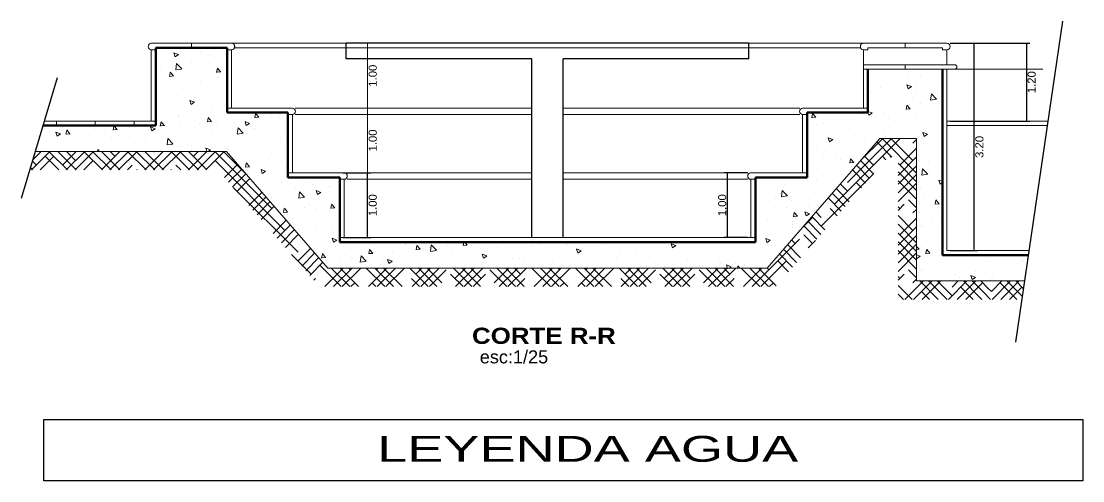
# Model space of a CAD drawing. Header units: millimetres. Extents: x 300 to 403, y 95 to 158.
# Drawn here: x 352.78 to 369.17, y 134.98 to 142.08 of the extents above; entities that cross this region are included whole.
import ezdxf

# ---------------------------------------------------------------- set-up
doc = ezdxf.new("R2010")
doc.units = ezdxf.units.MM
doc.linetypes.add('CENTER2', pattern=[1.125, 0.75, -0.125, 0.125, -0.125])
doc.layers.get('0').update_dxf_attribs({"lineweight": 15})
doc.layers.get('DEFPOINTS').update_dxf_attribs({"lineweight": 15})
for name, color, linetype in [('001', 1, 'Continuous'), ('004', 4, 'Continuous'), ('LINEACORTE', 5, 'CENTER2'), ('TRAZO05', 5, 'Continuous')]:
    doc.layers.add(name, color=color, linetype=linetype)
for name, color, linetype, lineweight in [('01', 1, 'Continuous', 15), ('02', 2, 'Continuous', 15), ('08', 140, 'Continuous', 70), ('a', 1, 'Continuous', 15), ('TEXTO', 3, 'Continuous', 15)]:
    doc.layers.add(name, color=color, linetype=linetype, lineweight=lineweight)
doc.styles.add('ARIAL', font='arial.ttf')
doc.styles.add('F-1', font='arial.ttf', dxfattribs={"height": 0.3})
doc.dimstyles.new('ISO-25', dxfattribs={"dimtxt": 0.125, "dimasz": 0.015, "dimexe": 0.05, "dimexo": 0.05, "dimgap": 0.015, "dimtad": 2, "dimzin": 4, "dimdsep": 46, "dimtxsty": 'ARIAL', "dimblk": 'DOT', "dimcen": 2.5, "dimclrd": 1, "dimclre": 1, "dimclrt": 3, "dimadec": 0, "dimazin": 0, "dimtfac": 1, "dimtmove": 0, "dimatfit": 3, "dimldrblk": 'DOT', "dimfxl": 1, "dimarcsym": 0})

# ---------------------------------------------------------------- blocks, each defined once
blk = doc.blocks.new('_DOT')
at = {"color": 0, "linetype": 'ByBlock'}
blk.add_line((-0.5, 0), (-1, 0), dxfattribs=at)
at = {"color": 0, "linetype": 'ByBlock', "const_width": 0.5}
blk.add_lwpolyline([(-0.25, 0, 1), (0.25, 0, 1)], format="xyb", close=True, dxfattribs=at)
blk = doc.blocks.new('*D88')
at = {"layer": '01', "color": 1, "lineweight": -2, "transparency": 16777216}
for p, q in [((367.125, 141.735), (367.547, 141.735)), ((367.497, 138.55), (367.497, 141.72)), ((367.125, 138.535), (367.547, 138.535))]:
    blk.add_line(p, q, dxfattribs=at)
at = {"layer": 'DEFPOINTS', "color": 0, "transparency": 16777216}
for p in [(367.075, 141.735), (367.497, 141.735), (367.075, 138.535)]:
    blk.add_point(p, dxfattribs=at)
at = {"layer": '01', "color": 1, "lineweight": -2, "transparency": 16777216, "xscale": 0.015, "yscale": 0.015, "zscale": 0.015}
for p, rotation in [((367.497, 141.735), 90), ((367.497, 138.535), 270)]:
    blk.add_blockref('_DOT', p, dxfattribs=dict(at, rotation=rotation))
at = {"layer": '01', "color": 3, "transparency": 16777216, "insert": (367.576, 140.135), "char_height": 0.125, "attachment_point": 5, "rotation": 90, "style": 'ARIAL'}
blk.add_mtext('3.20', dxfattribs=at)
blk = doc.blocks.new('*D89')
at = {"layer": '01', "color": 1, "lineweight": -2, "transparency": 16777216}
for p, q in [((367.125, 141.735), (368.354, 141.735)), ((368.304, 141.72), (368.304, 140.55)), ((367.125, 140.535), (368.354, 140.535))]:
    blk.add_line(p, q, dxfattribs=at)
at = {"layer": 'DEFPOINTS', "color": 0, "transparency": 16777216}
for p in [(367.075, 141.735), (367.075, 140.535), (368.304, 140.535)]:
    blk.add_point(p, dxfattribs=at)
at = {"layer": '01', "color": 1, "lineweight": -2, "transparency": 16777216, "xscale": 0.015, "yscale": 0.015, "zscale": 0.015}
for p, rotation in [((368.304, 141.735), 90), ((368.304, 140.535), 270)]:
    blk.add_blockref('_DOT', p, dxfattribs=dict(at, rotation=rotation))
at = {"layer": '01', "color": 3, "transparency": 16777216, "insert": (368.383, 141.135), "char_height": 0.125, "attachment_point": 5, "rotation": 90, "style": 'ARIAL'}
blk.add_mtext('1.20', dxfattribs=at)
blk = doc.blocks.new('*D90')
at = {"layer": '01', "color": 1, "lineweight": -2, "transparency": 16777216}
for p, q in [((363.995, 139.735), (363.633, 139.735)), ((363.683, 138.75), (363.683, 139.72)), ((363.995, 138.735), (363.633, 138.735))]:
    blk.add_line(p, q, dxfattribs=at)
at = {"layer": 'DEFPOINTS', "color": 0, "transparency": 16777216}
for p in [(363.683, 139.735), (364.045, 139.735), (364.045, 138.735)]:
    blk.add_point(p, dxfattribs=at)
at = {"layer": '01', "color": 1, "lineweight": -2, "transparency": 16777216, "xscale": 0.015, "yscale": 0.015, "zscale": 0.015}
for p, rotation in [((363.683, 139.735), 90), ((363.683, 138.735), 270)]:
    blk.add_blockref('_DOT', p, dxfattribs=dict(at, rotation=rotation))
at = {"layer": '01', "color": 3, "transparency": 16777216, "insert": (363.604, 139.235), "char_height": 0.125, "attachment_point": 5, "rotation": 90, "style": 'ARIAL'}
blk.add_mtext('1.00', dxfattribs=at)
blk = doc.blocks.new('*D91')
at = {"layer": '01', "color": 1, "lineweight": -2, "transparency": 16777216}
for p, q in [((357.745, 139.735), (358.177, 139.735)), ((358.127, 138.75), (358.127, 139.72)), ((357.745, 138.735), (358.177, 138.735))]:
    blk.add_line(p, q, dxfattribs=at)
at = {"layer": 'DEFPOINTS', "color": 0, "transparency": 16777216}
for p in [(357.695, 139.735), (358.127, 139.735), (357.695, 138.735)]:
    blk.add_point(p, dxfattribs=at)
at = {"layer": '01', "color": 1, "lineweight": -2, "transparency": 16777216, "xscale": 0.015, "yscale": 0.015, "zscale": 0.015}
for p, rotation in [((358.127, 139.735), 90), ((358.127, 138.735), 270)]:
    blk.add_blockref('_DOT', p, dxfattribs=dict(at, rotation=rotation))
at = {"layer": '01', "color": 3, "transparency": 16777216, "insert": (358.206, 139.235), "char_height": 0.125, "attachment_point": 5, "rotation": 90, "style": 'ARIAL'}
blk.add_mtext('1.00', dxfattribs=at)
blk = doc.blocks.new('*D92')
at = {"layer": '01', "color": 1, "transparency": 16777216}
for p, q in [((357.015, 140.735), (358.177, 140.735)), ((358.127, 139.75), (358.127, 140.72)), ((357.745, 139.735), (358.177, 139.735))]:
    blk.add_line(p, q, dxfattribs=at)
at = {"layer": 'DEFPOINTS', "color": 0, "transparency": 16777216}
for p in [(356.965, 140.735), (358.127, 140.735), (357.695, 139.735)]:
    blk.add_point(p, dxfattribs=at)
at = {"layer": '01', "color": 1, "transparency": 16777216, "xscale": 0.015, "yscale": 0.015, "zscale": 0.015}
for p, rotation in [((358.127, 140.735), 90), ((358.127, 139.735), 270)]:
    blk.add_blockref('_DOT', p, dxfattribs=dict(at, rotation=rotation))
at = {"layer": '01', "color": 3, "transparency": 16777216, "insert": (358.206, 140.235), "char_height": 0.125, "attachment_point": 5, "rotation": 90, "style": 'ARIAL'}
blk.add_mtext('1.00', dxfattribs=at)
blk = doc.blocks.new('*D93')
at = {"layer": '01', "color": 1, "transparency": 16777216}
for p, q in [((357.015, 141.735), (358.177, 141.735)), ((358.127, 140.75), (358.127, 141.72)), ((357.015, 140.735), (358.177, 140.735))]:
    blk.add_line(p, q, dxfattribs=at)
at = {"layer": 'DEFPOINTS', "color": 0, "transparency": 16777216}
for p in [(356.965, 141.735), (358.127, 141.735), (356.965, 140.735)]:
    blk.add_point(p, dxfattribs=at)
at = {"layer": '01', "color": 1, "transparency": 16777216, "xscale": 0.015, "yscale": 0.015, "zscale": 0.015}
for p, rotation in [((358.127, 141.735), 90), ((358.127, 140.735), 270)]:
    blk.add_blockref('_DOT', p, dxfattribs=dict(at, rotation=rotation))
at = {"layer": '01', "color": 3, "transparency": 16777216, "insert": (358.206, 141.235), "char_height": 0.125, "attachment_point": 5, "rotation": 90, "style": 'ARIAL'}
blk.add_mtext('1.00', dxfattribs=at)

msp = doc.modelspace()

# ---------------------------------------------------------------- linework, layer by layer
at = {"layer": '001'}
for p, q in [((368.858, 142.076), (368.131, 137.118)), ((353.334, 141.202), (352.776, 139.34))]:
    msp.add_line(p, q, dxfattribs=at)
at = {"layer": '004'}
for p, q in [((364.015, 141.735), (357.795, 141.735)), ((357.795, 141.495), (357.795, 141.735)), ((364.015, 141.495), (364.015, 141.735)), ((360.665, 141.495), (357.795, 141.495)), ((360.665, 138.735), (360.665, 141.495)), ((361.145, 138.735), (361.145, 141.495)), ((364.015, 141.495), (361.145, 141.495))]:
    msp.add_line(p, q, dxfattribs=at)
at = {"layer": '01'}
for p, q in [((357.795, 141.735), (355.985, 141.735)), ((356.069, 141.665), (365.741, 141.665)), ((364.015, 141.735), (365.785, 141.735)), ((365.785, 141.335), (368.558, 141.335)), ((360.665, 140.735), (357.009, 140.735)), ((364.801, 140.735), (361.145, 140.735)), ((360.665, 140.635), (357.009, 140.635)), ((364.801, 140.635), (361.145, 140.635)), ((368.632, 140.535), (367.075, 140.535)), ((368.622, 140.465), (367.075, 140.465)), ((365.336, 139.25), (366.351, 140.265)), ((365.538, 139.586), (366.217, 140.265)), ((365.74, 139.923), (366.082, 140.265)), ((366.223, 139.979), (365.99, 140.212)), ((366.605, 139.732), (366.072, 140.265)), ((366.548, 139.923), (366.206, 140.265)), ((366.346, 140.26), (366.341, 140.265)), ((366.548, 140.193), (366.605, 140.249)), ((352.934, 139.779), (353.22, 140.065)), ((352.954, 139.934), (353.085, 140.065)), ((353.491, 139.779), (353.205, 140.065)), ((353.626, 139.779), (353.34, 140.065)), ((353.415, 139.856), (353.624, 140.065)), ((353.473, 139.779), (353.759, 140.065)), ((353.617, 139.923), (353.475, 140.065)), ((353.607, 139.779), (353.893, 140.065)), ((354.03, 139.779), (353.751, 140.058)), ((354.165, 139.779), (353.879, 140.065)), ((354.3, 139.779), (354.014, 140.065)), ((354.021, 139.788), (354.297, 140.065)), ((354.146, 139.779), (354.432, 140.065)), ((354.223, 139.99), (354.148, 140.065)), ((354.281, 139.779), (354.567, 140.065)), ((354.704, 139.779), (354.418, 140.065)), ((354.838, 139.779), (354.552, 140.065)), ((354.685, 139.779), (354.971, 140.065)), ((354.973, 139.779), (354.687, 140.065)), ((354.82, 139.779), (355.106, 140.065)), ((354.829, 140.058), (354.822, 140.065)), ((354.829, 140.058), (354.836, 140.065)), ((354.955, 139.779), (355.24, 140.065)), ((355.377, 139.779), (355.091, 140.065)), ((355.512, 139.779), (355.226, 140.065)), ((355.359, 139.779), (355.644, 140.065)), ((355.637, 139.788), (355.361, 140.065)), ((355.435, 139.99), (355.51, 140.065)), ((355.493, 139.779), (355.779, 140.065)), ((355.628, 139.779), (355.907, 140.058)), ((356.648, 139.182), (355.765, 140.065)), ((356.262, 139.703), (355.9, 140.065)), ((366.346, 139.856), (366.605, 140.114)), ((353.011, 139.856), (352.949, 139.917)), ((353.069, 139.779), (353.28, 139.99)), ((353.357, 139.779), (353.145, 139.99)), ((353.742, 139.779), (353.886, 139.923)), ((356.85, 138.845), (355.772, 139.923)), ((355.917, 139.664), (356.119, 139.866)), ((356.041, 139.923), (356.057, 139.938)), ((365.942, 139.721), (365.74, 139.923)), ((365.942, 139.856), (365.802, 139.995)), ((366.13, 139.937), (366.077, 139.99)), ((366.2, 139.979), (366.212, 139.99)), ((366.319, 139.694), (366.605, 139.98)), ((366.605, 139.597), (366.319, 139.883)), ((352.952, 139.779), (352.918, 139.813)), ((354.416, 139.779), (354.492, 139.856)), ((354.569, 139.779), (354.56, 139.788)), ((355.089, 139.779), (355.098, 139.788)), ((355.242, 139.779), (355.166, 139.856)), ((355.979, 139.592), (356.182, 139.794)), ((356.042, 139.52), (356.245, 139.722)), ((357.809, 139.735), (360.665, 139.735)), ((361.145, 139.735), (364.001, 139.735)), ((365.134, 138.913), (365.946, 139.725)), ((365.817, 139.577), (365.614, 139.779)), ((365.88, 139.649), (365.677, 139.851)), ((366.319, 139.559), (366.605, 139.845)), ((366.605, 139.463), (366.319, 139.748)), ((366.319, 139.424), (366.605, 139.71)), ((356.105, 139.448), (356.307, 139.65)), ((357.809, 139.635), (360.665, 139.635)), ((361.145, 139.635), (364.001, 139.635)), ((365.538, 139.452), (365.426, 139.563)), ((365.754, 139.505), (365.673, 139.586)), ((366.605, 139.328), (366.319, 139.614)), ((366.319, 139.29), (366.605, 139.576)), ((357.052, 138.509), (356.052, 139.509)), ((356.293, 139.232), (356.495, 139.434)), ((365.504, 139.217), (365.301, 139.419)), ((365.566, 139.289), (365.364, 139.491)), ((356.355, 139.16), (356.558, 139.362)), ((356.418, 139.088), (356.621, 139.29)), ((356.481, 139.015), (356.683, 139.218)), ((365.441, 139.145), (365.238, 139.347)), ((366.319, 139.155), (366.414, 139.25)), ((366.346, 139.182), (366.319, 139.21)), ((366.605, 139.193), (366.481, 139.317)), ((364.835, 138.883), (364.999, 139.048)), ((365.19, 138.856), (364.988, 139.059)), ((365.134, 139.048), (365.05, 139.131)), ((365.378, 139.072), (365.269, 139.182)), ((366.548, 138.845), (366.319, 139.075)), ((366.548, 139.115), (366.605, 139.171)), ((356.669, 138.799), (356.871, 139.002)), ((356.731, 138.727), (356.934, 138.93)), ((365.065, 138.712), (364.862, 138.915)), ((365.128, 138.784), (364.925, 138.987)), ((366.605, 138.654), (366.319, 138.94)), ((366.319, 138.616), (366.605, 138.902)), ((366.346, 138.778), (366.605, 139.037)), ((356.794, 138.655), (356.997, 138.858)), ((356.857, 138.583), (357.059, 138.786)), ((364.066, 137.979), (364.797, 138.711)), ((365.002, 138.64), (364.865, 138.778)), ((366.605, 138.52), (366.319, 138.805)), ((366.319, 138.481), (366.605, 138.767)), ((357.052, 138.374), (357.247, 138.57)), ((364.752, 138.352), (364.549, 138.555)), ((364.814, 138.424), (364.612, 138.627)), ((364.73, 138.643), (364.674, 138.699)), ((364.932, 138.576), (365.045, 138.689)), ((366.605, 138.385), (366.319, 138.671)), ((366.319, 138.347), (366.605, 138.633)), ((357.254, 138.172), (356.953, 138.473)), ((357.108, 138.295), (357.31, 138.498)), ((357.17, 138.223), (357.373, 138.426)), ((364.689, 138.28), (364.486, 138.483)), ((366.605, 138.25), (366.319, 138.536)), ((366.319, 138.212), (366.605, 138.498)), ((357.233, 138.151), (357.435, 138.354)), ((357.716, 137.979), (357.388, 138.307)), ((357.465, 137.979), (357.751, 138.265)), ((357.851, 137.979), (357.565, 138.265)), ((357.6, 137.979), (357.886, 138.265)), ((357.985, 137.979), (357.7, 138.265)), ((357.734, 137.979), (358.02, 138.265)), ((357.86, 138.239), (357.834, 138.265)), ((358.39, 137.979), (358.104, 138.265)), ((358.139, 137.979), (358.424, 138.265)), ((358.524, 137.979), (358.238, 138.265)), ((358.264, 138.239), (358.29, 138.265)), ((358.273, 137.979), (358.559, 138.265)), ((358.659, 137.979), (358.373, 138.265)), ((358.408, 137.979), (358.694, 138.265)), ((359.063, 137.979), (358.777, 138.265)), ((358.812, 137.979), (359.098, 138.265)), ((358.87, 138.172), (358.963, 138.265)), ((359.198, 137.979), (358.912, 138.265)), ((358.947, 137.979), (359.233, 138.265)), ((359.274, 138.037), (359.047, 138.265)), ((359.081, 137.979), (359.342, 138.239)), ((359.737, 137.979), (359.451, 138.265)), ((359.476, 138.105), (359.637, 138.265)), ((359.486, 137.979), (359.771, 138.265)), ((359.871, 137.979), (359.585, 138.265)), ((359.62, 137.979), (359.906, 138.265)), ((359.88, 138.105), (359.72, 138.265)), ((360.275, 137.979), (360.015, 138.239)), ((360.083, 138.037), (360.31, 138.265)), ((360.41, 137.979), (360.124, 138.265)), ((360.159, 137.979), (360.445, 138.265)), ((360.545, 137.979), (360.259, 138.265)), ((360.294, 137.979), (360.58, 138.265)), ((360.487, 138.172), (360.394, 138.265)), ((360.949, 137.979), (360.663, 138.265)), ((360.698, 137.979), (360.984, 138.265)), ((361.084, 137.979), (360.798, 138.265)), ((360.833, 137.979), (361.118, 138.265)), ((361.218, 137.979), (360.932, 138.265)), ((360.967, 137.979), (361.253, 138.265)), ((361.093, 138.239), (361.067, 138.265)), ((361.622, 137.979), (361.337, 138.265)), ((361.371, 137.979), (361.657, 138.265)), ((361.757, 137.979), (361.471, 138.265)), ((361.497, 138.239), (361.523, 138.265)), ((361.506, 137.979), (361.792, 138.265)), ((361.892, 137.979), (361.606, 138.265)), ((361.641, 137.979), (361.927, 138.265)), ((362.296, 137.979), (362.01, 138.265)), ((362.045, 137.979), (362.331, 138.265)), ((362.103, 138.172), (362.196, 138.265)), ((362.431, 137.979), (362.145, 138.265)), ((362.18, 137.979), (362.466, 138.265)), ((362.507, 138.037), (362.279, 138.265)), ((362.314, 137.979), (362.575, 138.239)), ((362.969, 137.979), (362.684, 138.265)), ((362.709, 138.105), (362.87, 138.265)), ((362.718, 137.979), (363.004, 138.265)), ((363.104, 137.979), (362.818, 138.265)), ((362.853, 137.979), (363.139, 138.265)), ((363.113, 138.105), (362.953, 138.265)), ((363.508, 137.979), (363.248, 138.239)), ((363.52, 138.102), (363.357, 138.265)), ((363.461, 138.182), (363.543, 138.265)), ((363.778, 137.979), (363.492, 138.265)), ((363.518, 138.105), (363.678, 138.265)), ((363.578, 138.03), (363.813, 138.265)), ((363.72, 138.172), (363.627, 138.265)), ((364.182, 137.979), (363.896, 138.265)), ((363.931, 137.979), (364.217, 138.265)), ((364.316, 137.979), (364.031, 138.265)), ((364.438, 137.992), (364.165, 138.265)), ((364.2, 137.979), (364.595, 138.374)), ((364.326, 138.239), (364.298, 138.267)), ((364.626, 138.208), (364.46, 138.374)), ((366.605, 138.115), (366.481, 138.239)), ((357.296, 138.079), (357.321, 138.105)), ((358.928, 137.979), (358.803, 138.105)), ((359.602, 137.979), (359.409, 138.172)), ((359.755, 137.979), (359.948, 138.172)), ((360.429, 137.979), (360.554, 138.105)), ((362.161, 137.979), (362.036, 138.105)), ((362.835, 137.979), (362.642, 138.172)), ((362.988, 137.979), (363.181, 138.172)), ((363.315, 138.037), (363.461, 138.182)), ((363.392, 137.979), (363.518, 138.105)), ((363.643, 137.979), (363.52, 138.102)), ((363.661, 137.979), (363.787, 138.105)), ((366.319, 138.077), (366.414, 138.172)), ((366.346, 138.105), (366.319, 138.132)), ((366.425, 137.779), (366.711, 138.065)), ((366.548, 138.037), (366.605, 138.094)), ((366.56, 137.779), (366.845, 138.065)), ((366.941, 137.779), (366.655, 138.065)), ((366.694, 137.779), (366.98, 138.065)), ((367.076, 137.779), (366.79, 138.065)), ((367.154, 137.835), (366.925, 138.065)), ((367.098, 137.779), (367.384, 138.065)), ((367.154, 137.97), (367.25, 138.065)), ((367.233, 137.779), (367.519, 138.065)), ((367.576, 137.817), (367.329, 138.065)), ((367.643, 137.885), (367.464, 138.065)), ((367.708, 137.955), (367.598, 138.065)), ((367.761, 137.903), (367.923, 138.065)), ((367.772, 137.779), (368.058, 138.065)), ((367.907, 137.779), (368.192, 138.065)), ((368.236, 137.832), (368.002, 138.065)), ((368.253, 137.949), (368.137, 138.065)), ((357.869, 137.979), (357.927, 138.037)), ((358.255, 137.979), (358.197, 138.037)), ((361.102, 137.979), (361.16, 138.037)), ((361.488, 137.979), (361.43, 138.037)), ((363.527, 137.979), (363.578, 138.03)), ((364.335, 137.979), (364.393, 138.037)), ((366.537, 137.779), (366.319, 137.997)), ((366.806, 137.779), (366.683, 137.903)), ((367.48, 137.779), (367.289, 137.97)), ((367.368, 137.779), (367.626, 138.037)), ((367.761, 137.903), (367.708, 137.955)), ((368.153, 137.779), (367.895, 138.037)), ((368.041, 137.779), (368.232, 137.97)), ((366.402, 137.779), (366.319, 137.863)), ((367.615, 137.779), (367.576, 137.817)), ((367.749, 137.779), (367.643, 137.885))]:
    msp.add_line(p, q, dxfattribs=at)
at = {"layer": '02'}
for p, q in [((354.855, 141.665), (355.427, 141.665)), ((367.005, 141.665), (365.855, 141.665)), ((354.785, 141.635), (354.785, 140.535)), ((355.203, 141.563), (355.132, 141.59)), ((355.152, 141.528), (355.132, 141.59)), ((355.136, 141.524), (355.136, 141.524)), ((355.203, 141.562), (355.153, 141.528)), ((355.35, 141.66), (355.35, 141.66)), ((355.552, 141.61), (355.552, 141.61)), ((355.678, 141.547), (355.678, 141.547)), ((355.937, 141.559), (355.937, 141.559)), ((356.025, 141.635), (356.025, 140.735)), ((365.785, 141.635), (365.785, 140.735)), ((367.075, 141.635), (367.075, 141.405)), ((355.254, 141.338), (355.164, 141.324)), ((355.165, 141.325), (355.176, 141.421)), ((355.255, 141.34), (355.176, 141.422)), ((355.177, 141.486), (355.177, 141.486)), ((355.409, 141.445), (355.409, 141.445)), ((355.691, 141.421), (355.691, 141.421)), ((355.794, 141.286), (355.806, 141.35)), ((355.856, 141.295), (355.807, 141.353)), ((367.075, 141.335), (367.075, 138.535)), ((354.923, 141.327), (354.923, 141.327)), ((355.065, 141.222), (355.077, 141.286)), ((355.128, 141.231), (355.067, 141.225)), ((355.127, 141.231), (355.078, 141.289)), ((355.177, 141.293), (355.177, 141.293)), ((355.857, 141.294), (355.796, 141.289)), ((355.819, 141.209), (355.819, 141.209)), ((366.459, 141.257), (366.459, 141.257)), ((366.579, 141.285), (366.579, 141.285)), ((366.662, 141.244), (366.662, 141.244)), ((366.916, 141.21), (366.916, 141.21)), ((355.01, 141.121), (355.01, 141.121)), ((355.19, 141.148), (355.19, 141.148)), ((355.552, 141.144), (355.552, 141.144)), ((355.703, 141.083), (355.703, 141.083)), ((366.055, 141.06), (366.055, 141.06)), ((366.078, 141.012), (366.078, 141.012)), ((366.474, 141.033), (366.453, 141.095)), ((366.525, 141.068), (366.454, 141.095)), ((366.525, 141.067), (366.474, 141.033)), ((366.597, 141.083), (366.597, 141.083)), ((354.858, 140.941), (354.858, 140.941)), ((355.19, 140.926), (355.19, 140.926)), ((355.451, 140.826), (355.379, 140.853)), ((355.4, 140.792), (355.379, 140.853)), ((355.445, 140.893), (355.445, 140.893)), ((365.903, 140.978), (365.903, 140.978)), ((366.071, 140.901), (366.071, 140.901)), ((366.383, 140.947), (366.383, 140.947)), ((366.544, 140.893), (366.544, 140.893)), ((366.591, 140.947), (366.591, 140.947)), ((366.913, 140.872), (366.822, 140.858)), ((366.823, 140.859), (366.834, 140.955)), ((366.913, 140.874), (366.834, 140.956)), ((366.925, 140.97), (366.925, 140.97)), ((366.929, 140.843), (366.929, 140.843)), ((355.202, 140.81), (355.202, 140.81)), ((355.45, 140.825), (355.4, 140.791)), ((355.451, 140.839), (355.451, 140.839)), ((355.715, 140.745), (355.715, 140.745)), ((365.919, 140.659), (365.855, 140.683)), ((366.443, 140.714), (366.455, 140.777)), ((366.506, 140.722), (366.445, 140.717)), ((366.505, 140.722), (366.456, 140.781)), ((366.664, 140.799), (366.664, 140.799)), ((354.924, 140.458), (354.936, 140.522)), ((354.986, 140.467), (354.937, 140.525)), ((355.073, 140.576), (355.073, 140.576)), ((355.208, 140.616), (355.208, 140.616)), ((355.208, 140.602), (355.208, 140.602)), ((355.458, 140.525), (355.458, 140.525)), ((355.653, 140.522), (355.665, 140.585)), ((355.716, 140.53), (355.655, 140.525)), ((355.715, 140.53), (355.666, 140.589)), ((355.75, 140.625), (355.75, 140.625)), ((355.8, 140.514), (355.8, 140.514)), ((356.304, 140.498), (356.233, 140.526)), ((356.253, 140.464), (356.233, 140.525)), ((356.292, 140.648), (356.292, 140.648)), ((356.382, 140.585), (356.394, 140.649)), ((356.445, 140.594), (356.384, 140.589)), ((356.444, 140.594), (356.395, 140.652)), ((356.62, 140.534), (356.62, 140.534)), ((356.636, 140.636), (356.636, 140.636)), ((356.765, 140.597), (356.765, 140.597)), ((356.965, 140.635), (356.965, 139.735)), ((364.845, 140.635), (364.845, 139.735)), ((364.986, 140.586), (364.998, 140.65)), ((365.048, 140.595), (364.988, 140.589)), ((365.048, 140.595), (364.999, 140.653)), ((365.531, 140.661), (365.531, 140.661)), ((365.714, 140.65), (365.717, 140.665)), ((365.715, 140.521), (365.715, 140.521)), ((365.777, 140.658), (365.716, 140.653)), ((365.777, 140.659), (365.771, 140.665)), ((365.868, 140.624), (365.854, 140.665)), ((365.918, 140.658), (365.868, 140.624)), ((365.916, 140.611), (365.916, 140.611)), ((366.09, 140.674), (366.09, 140.674)), ((366.17, 140.577), (366.17, 140.577)), ((366.257, 140.544), (366.257, 140.544)), ((366.604, 140.609), (366.604, 140.609)), ((366.799, 140.567), (366.799, 140.567)), ((353.137, 140.422), (353.137, 140.422)), ((353.163, 140.462), (353.163, 140.462)), ((353.333, 140.301), (353.312, 140.362)), ((353.384, 140.336), (353.313, 140.363)), ((353.366, 140.397), (353.366, 140.397)), ((353.418, 140.428), (353.418, 140.428)), ((353.467, 140.33), (353.479, 140.394)), ((353.529, 140.339), (353.48, 140.397)), ((353.634, 140.464), (353.634, 140.464)), ((353.909, 140.42), (353.909, 140.42)), ((354.196, 140.394), (354.207, 140.458)), ((354.258, 140.403), (354.198, 140.397)), ((354.258, 140.403), (354.209, 140.461)), ((354.227, 140.362), (354.227, 140.362)), ((354.451, 140.442), (354.451, 140.442)), ((354.793, 140.382), (354.772, 140.444)), ((354.844, 140.417), (354.773, 140.444)), ((354.844, 140.416), (354.793, 140.382)), ((354.987, 140.466), (354.926, 140.461)), ((354.993, 140.465), (354.993, 140.465)), ((355.215, 140.472), (355.215, 140.472)), ((355.536, 140.488), (355.536, 140.488)), ((355.712, 140.492), (355.712, 140.492)), ((355.728, 140.407), (355.728, 140.407)), ((356.078, 140.511), (356.078, 140.511)), ((356.114, 140.335), (356.125, 140.432)), ((356.205, 140.35), (356.126, 140.432)), ((356.304, 140.498), (356.253, 140.464)), ((356.354, 140.407), (356.354, 140.407)), ((356.393, 140.413), (356.393, 140.413)), ((356.738, 140.357), (356.738, 140.357)), ((364.928, 140.498), (364.928, 140.498)), ((365.053, 140.483), (365.053, 140.483)), ((365.172, 140.498), (365.172, 140.498)), ((365.521, 140.397), (365.521, 140.397)), ((365.575, 140.412), (365.575, 140.412)), ((366.772, 140.331), (366.701, 140.359)), ((366.721, 140.297), (366.701, 140.358)), ((366.812, 140.493), (366.812, 140.493)), ((353.384, 140.335), (353.333, 140.301)), ((353.53, 140.339), (353.469, 140.333)), ((353.664, 140.346), (353.664, 140.346)), ((354.059, 140.344), (354.059, 140.344)), ((354.178, 140.281), (354.178, 140.281)), ((354.444, 140.293), (354.444, 140.293)), ((354.698, 140.26), (354.698, 140.26)), ((354.699, 140.21), (354.699, 140.21)), ((354.819, 140.26), (354.819, 140.26)), ((355.03, 140.167), (355.041, 140.263)), ((355.12, 140.182), (355.041, 140.264)), ((356.204, 140.348), (356.114, 140.334)), ((356.249, 140.335), (356.249, 140.335)), ((356.777, 140.259), (356.777, 140.259)), ((364.297, 138.265), (366.037, 140.265)), ((365.156, 140.345), (365.156, 140.345)), ((365.312, 140.25), (365.241, 140.277)), ((365.261, 140.215), (365.241, 140.277)), ((365.312, 140.249), (365.261, 140.215)), ((365.798, 140.261), (365.798, 140.261)), ((366.037, 140.265), (366.605, 140.265)), ((366.103, 140.335), (366.103, 140.335)), ((366.113, 140.295), (366.113, 140.295)), ((366.605, 140.265), (366.605, 138.065)), ((366.616, 140.27), (366.616, 140.27)), ((366.706, 140.193), (366.706, 140.193)), ((366.772, 140.331), (366.722, 140.296)), ((355.947, 140.065), (352.994, 140.065)), ((353.046, 140.112), (353.046, 140.112)), ((353.149, 140.084), (353.149, 140.084)), ((353.953, 140.065), (353.957, 140.095)), ((353.987, 140.065), (353.957, 140.096)), ((355.12, 140.18), (355.029, 140.166)), ((355.227, 140.134), (355.227, 140.134)), ((355.34, 140.175), (355.34, 140.175)), ((355.41, 140.085), (355.41, 140.085)), ((355.412, 140.159), (355.412, 140.159)), ((355.643, 140.065), (355.626, 140.116)), ((355.698, 140.089), (355.627, 140.117)), ((355.698, 140.089), (355.662, 140.065)), ((355.725, 140.125), (355.725, 140.125)), ((355.74, 140.068), (355.74, 140.068)), ((357.513, 138.265), (355.947, 140.065)), ((355.952, 140.108), (355.952, 140.108)), ((355.979, 140.091), (355.979, 140.091)), ((356.005, 140.057), (356.005, 140.057)), ((356.494, 140.131), (356.494, 140.131)), ((365.066, 140.145), (365.066, 140.145)), ((365.277, 140.174), (365.277, 140.174)), ((365.588, 140.073), (365.588, 140.073)), ((366.997, 140.047), (366.997, 140.047)), ((356.241, 139.821), (356.253, 139.885)), ((356.303, 139.83), (356.254, 139.888)), ((356.262, 139.997), (356.262, 139.997)), ((356.597, 139.955), (356.597, 139.955)), ((356.621, 140.007), (356.621, 140.007)), ((356.789, 139.921), (356.789, 139.921)), ((365.169, 139.978), (365.169, 139.978)), ((365.37, 139.979), (365.37, 139.979)), ((365.424, 139.944), (365.424, 139.944)), ((365.574, 139.886), (365.585, 139.949)), ((365.636, 139.894), (365.576, 139.889)), ((365.636, 139.894), (365.587, 139.953)), ((366.628, 139.932), (366.628, 139.932)), ((366.783, 139.911), (366.783, 139.911)), ((356.304, 139.83), (356.243, 139.824)), ((356.551, 139.762), (356.48, 139.789)), ((356.5, 139.727), (356.48, 139.788)), ((356.551, 139.761), (356.501, 139.727)), ((365.078, 139.807), (365.078, 139.807)), ((365.156, 139.842), (365.156, 139.842)), ((365.482, 139.716), (365.482, 139.716)), ((366.688, 139.701), (366.699, 139.798)), ((366.778, 139.714), (366.688, 139.7)), ((366.779, 139.716), (366.699, 139.798)), ((366.705, 139.776), (366.705, 139.776)), ((356.692, 139.612), (356.692, 139.612)), ((356.802, 139.583), (356.802, 139.583)), ((356.888, 139.606), (356.888, 139.606)), ((357.235, 139.635), (357.235, 139.635)), ((357.273, 139.555), (357.273, 139.555)), ((357.765, 139.635), (357.765, 138.735)), ((364.045, 139.635), (364.045, 138.735)), ((364.577, 139.533), (364.577, 139.533)), ((365.052, 139.628), (365.052, 139.628)), ((365.437, 139.577), (365.437, 139.577)), ((366.641, 139.594), (366.641, 139.594)), ((367.005, 139.6), (366.948, 139.622)), ((366.968, 139.56), (366.948, 139.621)), ((367.005, 139.584), (366.969, 139.56)), ((356.478, 139.476), (356.478, 139.476)), ((357.02, 139.499), (357.02, 139.499)), ((357.064, 139.345), (357.075, 139.442)), ((357.154, 139.36), (357.075, 139.443)), ((357.315, 139.518), (357.315, 139.518)), ((357.354, 139.399), (357.333, 139.461)), ((357.405, 139.434), (357.334, 139.461)), ((357.405, 139.433), (357.354, 139.399)), ((357.527, 139.522), (357.527, 139.522)), ((357.563, 139.521), (357.563, 139.521)), ((364.487, 139.416), (364.487, 139.416)), ((364.519, 139.365), (364.531, 139.461)), ((364.609, 139.378), (364.519, 139.364)), ((364.61, 139.379), (364.531, 139.462)), ((365.03, 139.439), (365.03, 139.439)), ((365.091, 139.468), (365.091, 139.468)), ((366.657, 139.508), (366.657, 139.508)), ((366.667, 139.513), (366.667, 139.513)), ((366.717, 139.409), (366.717, 139.409)), ((366.972, 139.375), (366.972, 139.375)), ((356.639, 139.349), (356.639, 139.349)), ((356.814, 139.244), (356.814, 139.244)), ((357.154, 139.359), (357.063, 139.345)), ((357.155, 139.205), (357.155, 139.205)), ((357.232, 139.247), (357.232, 139.247)), ((357.557, 139.184), (357.569, 139.248)), ((357.619, 139.193), (357.57, 139.251)), ((364.339, 139.314), (364.339, 139.314)), ((364.423, 139.345), (364.423, 139.345)), ((364.677, 139.312), (364.677, 139.312)), ((364.931, 139.212), (364.931, 139.212)), ((366.653, 139.256), (366.653, 139.256)), ((366.89, 139.249), (366.902, 139.313)), ((366.953, 139.257), (366.892, 139.252)), ((366.952, 139.258), (366.903, 139.316)), ((356.829, 139.121), (356.84, 139.184)), ((356.891, 139.129), (356.831, 139.124)), ((356.891, 139.129), (356.842, 139.188)), ((356.894, 139.096), (356.894, 139.096)), ((357.327, 139.179), (357.327, 139.179)), ((357.437, 139.119), (357.437, 139.119)), ((357.54, 139.155), (357.54, 139.155)), ((357.62, 139.193), (357.559, 139.188)), ((364.59, 139.195), (364.59, 139.195)), ((364.704, 139.058), (364.716, 139.122)), ((364.767, 139.066), (364.706, 139.061)), ((364.766, 139.066), (364.717, 139.125)), ((364.902, 139.069), (364.881, 139.131)), ((364.953, 139.104), (364.882, 139.131)), ((364.953, 139.103), (364.902, 139.069)), ((356.988, 139.024), (356.988, 139.024)), ((357.581, 138.923), (357.581, 138.923)), ((364.143, 138.874), (364.143, 138.874)), ((364.306, 138.995), (364.306, 138.995)), ((364.685, 138.897), (364.685, 138.897)), ((364.688, 138.989), (364.688, 138.989)), ((364.69, 138.944), (364.69, 138.944)), ((366.665, 138.917), (366.665, 138.917)), ((366.709, 138.907), (366.709, 138.907)), ((366.855, 138.989), (366.855, 138.989)), ((366.985, 139.008), (366.985, 139.008)), ((357.34, 138.841), (357.34, 138.841)), ((357.423, 138.805), (357.423, 138.805)), ((357.652, 138.697), (357.581, 138.724)), ((357.601, 138.663), (357.581, 138.724)), ((364.115, 138.735), (357.695, 138.735)), ((364.346, 138.695), (364.275, 138.722)), ((364.295, 138.66), (364.275, 138.722)), ((364.471, 138.761), (364.471, 138.761)), ((364.602, 138.857), (364.602, 138.857)), ((366.64, 138.852), (366.64, 138.852)), ((357.652, 138.697), (357.602, 138.662)), ((357.635, 138.599), (357.635, 138.599)), ((358.145, 138.484), (358.157, 138.548)), ((358.207, 138.493), (358.158, 138.551)), ((358.177, 138.622), (358.177, 138.622)), ((358.704, 138.636), (358.704, 138.636)), ((358.719, 138.645), (358.719, 138.645)), ((358.874, 138.548), (358.886, 138.611)), ((358.937, 138.556), (358.876, 138.551)), ((358.936, 138.556), (358.887, 138.615)), ((358.902, 138.628), (358.902, 138.628)), ((359.088, 138.585), (359.088, 138.585)), ((359.098, 138.524), (359.109, 138.62)), ((359.188, 138.539), (359.109, 138.621)), ((359.343, 138.552), (359.343, 138.552)), ((359.358, 138.618), (359.358, 138.618)), ((359.424, 138.557), (359.424, 138.557)), ((359.59, 138.555), (359.59, 138.555)), ((359.603, 138.611), (359.613, 138.665)), ((359.665, 138.62), (359.605, 138.615)), ((359.665, 138.62), (359.627, 138.665)), ((360.132, 138.577), (360.132, 138.577)), ((360.675, 138.6), (360.675, 138.6)), ((360.787, 138.637), (360.787, 138.637)), ((361.217, 138.623), (361.217, 138.623)), ((361.426, 138.532), (361.355, 138.56)), ((361.375, 138.498), (361.355, 138.559)), ((361.383, 138.649), (361.383, 138.649)), ((361.502, 138.606), (361.502, 138.606)), ((361.637, 138.615), (361.637, 138.615)), ((361.759, 138.646), (361.759, 138.646)), ((362.886, 138.614), (362.815, 138.641)), ((362.835, 138.579), (362.815, 138.64)), ((362.886, 138.613), (362.836, 138.579)), ((364.087, 138.595), (364.087, 138.595)), ((364.346, 138.694), (364.296, 138.66)), ((364.3, 138.633), (364.3, 138.633)), ((364.573, 138.594), (364.573, 138.594)), ((366.644, 138.558), (366.605, 138.599)), ((366.643, 138.556), (366.605, 138.55)), ((366.678, 138.579), (366.678, 138.579)), ((366.749, 138.485), (366.761, 138.549)), ((366.811, 138.493), (366.762, 138.552)), ((366.867, 138.658), (366.867, 138.658)), ((357.352, 138.503), (357.352, 138.503)), ((357.416, 138.42), (357.428, 138.484)), ((357.479, 138.429), (357.418, 138.423)), ((357.42, 138.463), (357.42, 138.463)), ((357.478, 138.429), (357.43, 138.487)), ((357.69, 138.404), (357.69, 138.404)), ((357.785, 138.465), (357.785, 138.465)), ((357.874, 138.431), (357.874, 138.431)), ((357.963, 138.486), (357.963, 138.486)), ((358.013, 138.356), (358.025, 138.452)), ((358.104, 138.37), (358.025, 138.453)), ((358.208, 138.492), (358.147, 138.487)), ((358.455, 138.335), (358.434, 138.396)), ((358.506, 138.369), (358.435, 138.397)), ((358.505, 138.509), (358.505, 138.509)), ((359.047, 138.532), (359.047, 138.532)), ((359.188, 138.537), (359.097, 138.523)), ((359.915, 138.416), (359.894, 138.478)), ((359.966, 138.451), (359.895, 138.478)), ((359.966, 138.45), (359.915, 138.416)), ((359.951, 138.516), (359.951, 138.516)), ((359.952, 138.481), (359.952, 138.481)), ((359.984, 138.467), (359.984, 138.467)), ((360.369, 138.417), (360.369, 138.417)), ((360.465, 138.416), (360.465, 138.416)), ((360.543, 138.414), (360.543, 138.414)), ((360.623, 138.383), (360.623, 138.383)), ((361.426, 138.532), (361.375, 138.497)), ((361.379, 138.536), (361.379, 138.536)), ((361.972, 138.434), (361.972, 138.434)), ((362.015, 138.541), (362.015, 138.541)), ((362.279, 138.531), (362.279, 138.531)), ((362.537, 138.469), (362.537, 138.469)), ((362.663, 138.48), (362.663, 138.48)), ((362.918, 138.447), (362.918, 138.447)), ((363.064, 138.393), (363.064, 138.393)), ((366.66, 138.449), (366.605, 138.47)), ((366.609, 138.414), (366.605, 138.427)), ((366.66, 138.448), (366.61, 138.414)), ((366.812, 138.493), (366.751, 138.488)), ((368.339, 138.535), (367.075, 138.535)), ((367.727, 138.431), (367.727, 138.431)), ((364.297, 138.265), (357.513, 138.265)), ((358.103, 138.369), (358.013, 138.355)), ((358.075, 138.353), (358.075, 138.353)), ((358.329, 138.32), (358.329, 138.32)), ((358.378, 138.364), (358.378, 138.364)), ((358.401, 138.355), (358.401, 138.355)), ((358.506, 138.369), (358.455, 138.335)), ((358.915, 138.29), (358.915, 138.29)), ((360.986, 138.344), (360.986, 138.344)), ((361.136, 138.312), (361.136, 138.312)), ((361.265, 138.299), (361.265, 138.299)), ((361.514, 138.268), (361.514, 138.268)), ((362.176, 138.266), (362.176, 138.266)), ((362.564, 138.332), (362.564, 138.332)), ((362.718, 138.289), (362.718, 138.289)), ((363.26, 138.312), (363.26, 138.312)), ((363.559, 138.362), (363.559, 138.362)), ((363.577, 138.328), (363.577, 138.328)), ((363.684, 138.265), (363.668, 138.313)), ((363.74, 138.286), (363.669, 138.313)), ((363.74, 138.285), (363.71, 138.265)), ((363.803, 138.335), (363.803, 138.335)), ((363.841, 138.265), (363.846, 138.294)), ((363.874, 138.265), (363.847, 138.297)), ((363.944, 138.311), (363.944, 138.311)), ((364.199, 138.278), (364.199, 138.278)), ((364.345, 138.358), (364.345, 138.358)), ((366.67, 138.226), (366.67, 138.226)), ((366.69, 138.241), (366.69, 138.241)), ((367.134, 138.257), (367.134, 138.257)), ((368.24, 138.366), (368.24, 138.366)), ((368.243, 138.379), (368.243, 138.379)), ((368.27, 138.065), (366.605, 138.065)), ((367.212, 138.169), (367.212, 138.169)), ((367.262, 138.125), (367.262, 138.125)), ((367.463, 138.086), (367.442, 138.148)), ((367.514, 138.121), (367.443, 138.148)), ((367.514, 138.12), (367.463, 138.086)), ((367.519, 138.206), (367.519, 138.206)), ((367.74, 138.093), (367.74, 138.093)), ((367.774, 138.173), (367.774, 138.173))]:
    msp.add_line(p, q, dxfattribs=at)
for points in [[(354.785, 141.735), (355.405, 141.735), (355.405, 141.665), (354.855, 141.665), (354.855, 141.635), (354.785, 141.635, -0.961133)], [(356.025, 141.735), (355.405, 141.735), (355.405, 141.665), (355.955, 141.665), (355.955, 141.635), (356.025, 141.635, 0.961133)], [(365.785, 141.735), (366.43, 141.735), (366.43, 141.665), (365.855, 141.665), (365.855, 141.635), (365.785, 141.635, -0.961133)], [(367.075, 141.735), (366.43, 141.735), (366.43, 141.665), (367.005, 141.665), (367.005, 141.635), (367.075, 141.635, 0.961133)], [(367.195, 141.405), (366.43, 141.405), (366.43, 141.335), (367.005, 141.335), (367.005, 141.335), (367.195, 141.335, 0.974525)], [(356.965, 140.735), (355.955, 140.735), (355.955, 140.665), (356.895, 140.665), (356.895, 140.635), (356.965, 140.635, 0.961133)], [(364.845, 140.735), (365.855, 140.735), (365.855, 140.665), (364.915, 140.665), (364.915, 140.635), (364.845, 140.635, -0.961133)], [(357.765, 139.735), (356.895, 139.735), (356.895, 139.665), (357.695, 139.665), (357.695, 139.635), (357.765, 139.635, 0.961133)], [(364.045, 139.735), (364.915, 139.735), (364.915, 139.665), (364.115, 139.665), (364.115, 139.635), (364.045, 139.635, -0.961133)]]:
    msp.add_lwpolyline(points, format="xyb", close=True, dxfattribs=at)
msp.add_lwpolyline([(367.075, 141.735), (366.43, 141.735), (366.43, 141.665), (367.005, 141.665), (367.005, 141.635), (367.075, 141.635)], dxfattribs=at)
msp.add_lwpolyline([(366.43, 141.405), (365.785, 141.405), (365.785, 141.335), (366.43, 141.335)], close=True, dxfattribs=at)
at = {"layer": '08'}
for p, q in [((354.855, 141.665), (354.855, 140.465)), ((355.955, 141.665), (354.855, 141.665)), ((355.955, 141.665), (355.955, 140.665)), ((365.855, 141.335), (365.855, 140.665)), ((367.005, 141.335), (367.005, 138.465)), ((355.955, 140.665), (356.895, 140.665)), ((356.895, 140.665), (356.895, 139.665)), ((365.855, 140.665), (364.915, 140.665)), ((364.915, 140.665), (364.915, 139.665)), ((354.855, 140.465), (353.113, 140.465)), ((356.895, 139.665), (357.695, 139.665)), ((357.695, 139.665), (357.695, 138.665)), ((364.915, 139.665), (364.115, 139.665)), ((364.115, 139.665), (364.115, 138.665)), ((357.695, 138.665), (358.749, 138.665)), ((364.115, 138.665), (358.749, 138.665)), ((368.328, 138.465), (367.005, 138.465))]:
    msp.add_line(p, q, dxfattribs=at)
at = {"layer": 'a', "color": 2}
for points in [[(354.785, 141.735), (355.405, 141.735), (355.405, 141.665), (354.855, 141.665), (354.855, 141.635), (354.785, 141.635)], [(356.025, 141.735), (355.405, 141.735), (355.405, 141.665), (355.955, 141.665), (355.955, 141.635), (356.025, 141.635)], [(353.113, 140.465), (353.319, 140.465), (353.319, 140.535), (353.134, 140.535)], [(354.855, 140.535), (354.519, 140.535), (354.519, 140.465), (354.855, 140.465)]]:
    msp.add_lwpolyline(points, dxfattribs=at)
for points in [[(353.319, 140.465), (353.919, 140.465), (353.919, 140.535), (353.319, 140.535)], [(353.919, 140.465), (354.519, 140.465), (354.519, 140.535), (353.919, 140.535)]]:
    msp.add_lwpolyline(points, close=True, dxfattribs=at)
for centre, start, end in [((354.787, 141.685), 92.2708, 267.7292), ((356.023, 141.685), 272.2708, 87.7292), ((367.073, 141.685), 272.2708, 87.7292)]:
    msp.add_arc(centre, 0.05, start, end, dxfattribs=at)
at = {"layer": 'TRAZO05'}
for p, q in [((353.126, 135.926), (369.172, 135.926)), ((353.126, 134.981), (353.126, 135.926)), ((369.172, 135.926), (369.172, 134.981)), ((369.172, 134.981), (353.126, 134.981))]:
    msp.add_line(p, q, dxfattribs=at)

# ---------------------------------------------------------------- texts
at = {"layer": '004', "insert": (360.849, 137.344), "char_height": 0.25, "width": 4.221, "attachment_point": 2}
msp.add_mtext('{\\fArial Black|b0|i0|c0|p34;CORTE R-R}', dxfattribs=at)
at = {"layer": 'LINEACORTE', "ltscale": 0.25, "style": 'F-1', "width": 1.5}
msp.add_text('LEYENDA AGUA', height=0.399, dxfattribs=at).set_placement((358.273, 135.274))
at = {"layer": 'TEXTO', "style": 'ARIAL'}
msp.add_text('esc:1/25', height=0.2, dxfattribs=at).set_placement((359.859, 136.793))

# ---------------------------------------------------------------- dimensions: what is measured, and where the dimension line sits
at = {"layer": '01'}
for base, p1, p2, picture, middle in [((358.127, 141.735), (356.965, 140.735), (356.965, 141.735), '*D93', (358.206, 141.235)), ((358.127, 140.735), (357.695, 139.735), (356.965, 140.735), '*D92', (358.206, 140.235))]:
    dim = msp.add_linear_dim(base=base, p1=p1, p2=p2, angle=90, dimstyle='ISO-25', override={"dimtmove": 1}, dxfattribs=at)
    dim.commit()
    dim.dimension.update_dxf_attribs({"geometry": picture, "text_midpoint": middle})
for base, p1, p2, picture, middle in [((367.497, 141.735), (367.075, 138.535), (367.075, 141.735), '*D88', (367.576, 140.135)), ((368.304, 140.535), (367.075, 141.735), (367.075, 140.535), '*D89', (368.383, 141.135)), ((358.127, 139.735), (357.695, 138.735), (357.695, 139.735), '*D91', (358.206, 139.235)), ((363.683, 139.735), (364.045, 138.735), (364.045, 139.735), '*D90', (363.604, 139.235))]:
    dim = msp.add_linear_dim(base=base, p1=p1, p2=p2, angle=90, dimstyle='ISO-25', dxfattribs=at)
    dim.commit()
    dim.dimension.update_dxf_attribs({"geometry": picture, "text_midpoint": middle})

doc.saveas('drawing.dxf')
